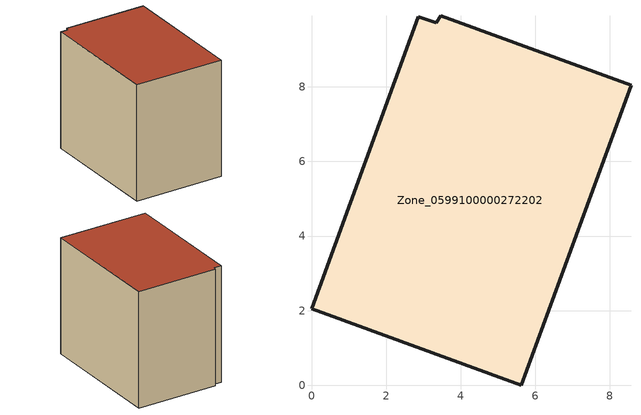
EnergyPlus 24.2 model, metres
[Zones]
Zone_0599100000272202
 floor ground (C_G): 3.35,9.73 3.47,9.91 8.57,8.04 5.63,0 0,2.05 2.86,9.88 z3.44
 wall outside (C_F): 5.63,0 8.57,8.04 3.47,9.91 3.35,9.73 2.86,9.88 0,2.05 5.63,0 z3.44:11.21
 roof outside (C_R): 3.47,9.91 3.35,9.73 2.86,9.88 0,2.05 5.63,0 8.57,8.04 z11.21
[BUILDING]
Pand.0599100000272202: North Axis=0; Terrain=City; Loads Convergence Tolerance Value=0.04; Temperature Convergence Tolerance Value=0.4; Solar Distribution=FullExterior; Maximum Number of Warmup Days=25; Minimum Number of Warmup Days=1
[Site:Location]
Rotterdam.The.Hague.AP_ZH_NLD Design_Conditions: Latitude=51.96; Longitude=4.45; Time Zone=1; Elevation=-4.5
[SITE:GROUNDTEMPERATURE:BUILDINGSURFACE]
18, 18, 18, 18, 18, 18, 18, 18, 18, 18, 18, 18
[MATERIAL] Thermal Absorptance=0.9; Solar Absorptance=0.7; Visible Absorptance=0.7
Name | Roughness | Thickness | Conductivity | Density | Specific Heat
G.TI.1975-1991 | MediumSmooth | 0.15 | 0.288461 | 540 | 1210
F.TI.1975-1991 | Rough | 0.3 | 0.230769 | 1920 | 840
R.TI.1975-1991 | MediumRough | 0.2 | 0.153846 | 1500 | 1000
[CONSTRUCTION]
C_G: G.TI.1975-1991
C_F: F.TI.1975-1991
C_R: R.TI.1975-1991
[ZONE]
Zone_0599100000272202: Type=1; Multiplier=1; Ceiling Height=Autocalculate; Volume=Autocalculate; Floor Area=autocalculate; Part of Total Floor Area=Yes
[ZONEINFILTRATION:DESIGNFLOWRATE]
Infil_Zone_0599100000272202: Zone or ZoneList or Space or SpaceList=Zone_0599100000272202; Schedule=AlwaysOn; Design Flow Rate Calculation Method=Flow/Area; Flow Rate per Floor Area=0.003; Constant Term Coefficient=1; Temperature Term Coefficient=0; Velocity Term Coefficient=0; Velocity Squared Term Coefficient=0
[HVACTEMPLATE:ZONE:IDEALLOADSAIRSYSTEM]
Zone_0599100000272202: Maximum Heating Supply Air Temperature=50; Minimum Cooling Supply Air Temperature=13; Maximum Heating Supply Air Humidity Ratio=0.0156; Minimum Cooling Supply Air Humidity Ratio=0.0077; Heating Limit=NoLimit; Cooling Limit=NoLimit; Dehumidification Control Type=ConstantSensibleHeatRatio; Cooling Sensible Heat Ratio=0.7; Dehumidification Setpoint=60; Humidification Control Type=None; Humidification Setpoint=30; Outdoor Air Method=None; Outdoor Air Flow Rate per Person=0.00944; Outdoor Air Flow Rate per Zone Floor Area=0; Outdoor Air Flow Rate per Zone=0; Demand Controlled Ventilation Type=None; Outdoor Air Economizer Type=NoEconomizer; Heat Recovery Type=None; Sensible Heat Recovery Effectiveness=0.7; Latent Heat Recovery Effectiveness=0.65
[ZONECONTROL:THERMOSTAT]
ThermostatControl_Zone_0599100000272202: Zone or ZoneList=Zone_0599100000272202; Control Type Schedule=DualSetpointControlType; Control 1=Thermostat_Zone_0599100000272202; Temperature Difference Between Cutout And Setpoint=0
[THERMOSTATSETPOINT:DUALSETPOINT]
Thermostat_Zone_0599100000272202: Heating Setpoint Temperature Schedule=HeatingSetpoint_Zone_0599100000272202; Cooling Setpoint Temperature Schedule=CoolingSetpoint_Zone_0599100000272202
[SCHEDULE:COMPACT]
HeatingSetpoint_Zone_0599100000272202: Through: 12/31, For: AllDays, Until: 24:00, 21
CoolingSetpoint_Zone_0599100000272202: Through: 12/31, For: AllDays, Until: 24:00, 24
DualSetpointControlType: Through: 12/31, For: AllDays, Until: 24:00, 4
AlwaysOn: Through: 12/31, For: AllDays, Until: 24:00, 1
